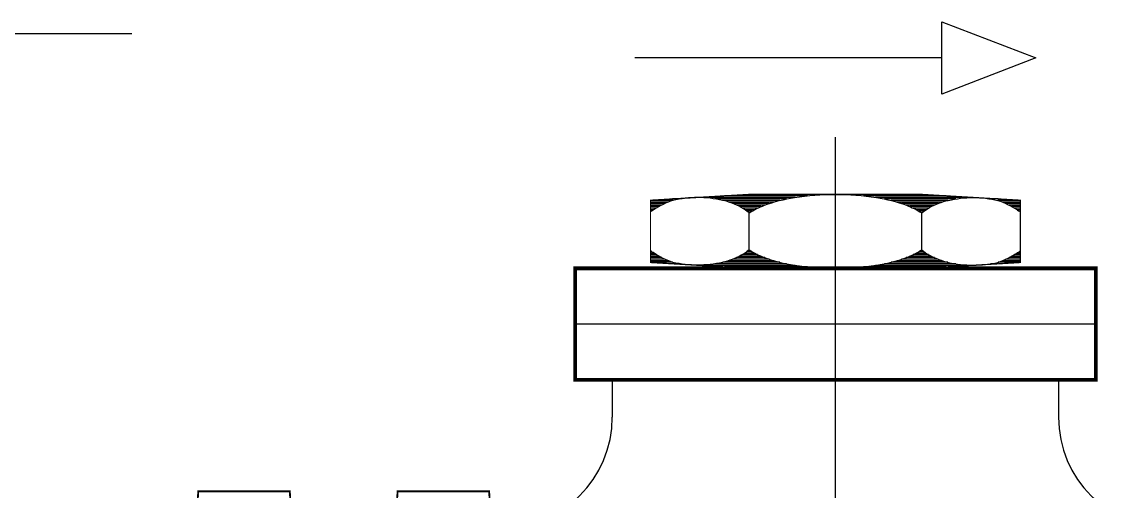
# Model space of a CAD drawing. Header units: millimetres. Extents: x 0 to 114, y 0 to 82.
# Drawn here: x 6.651 to 8.224, y 70.739 to 71.412 of the extents above; entities that cross this region are included whole.
import ezdxf

# ---------------------------------------------------------------- set-up
doc = ezdxf.new("R2010")
doc.units = ezdxf.units.MM
for name, color, linetype in [('INC-DETALHES', 7, 'Continuous'), ('INC-DETALHES-TXT', 7, 'Continuous'), ('NORMO-DET', 2, 'Continuous'), ('TE-ESG', 2, 'Continuous')]:
    doc.layers.add(name, color=color, linetype=linetype)
doc.styles.add('60-50', font='romans.shx', dxfattribs={"height": 0.08})
doc.dimstyles.new('SETAS50', dxfattribs={"dimtxt": 0.08, "dimasz": 0.1, "dimexe": 0.15, "dimexo": 0, "dimgap": 0.1, "dimtad": 1, "dimzin": 10, "dimdsep": 46, "dimtxsty": '60-50', "dimblk1": 'OPEN', "dimblk2": 'OPEN', "dimsah": 1, "dimcen": 0, "dimclrd": 8, "dimclre": 8, "dimclrt": 7, "dimadec": 0, "dimazin": 0, "dimtfac": 1, "dimtix": 1, "dimtmove": 2, "dimatfit": 3, "dimldrblk": 'OPEN', "dimfxl": 0.15, "dimtolj": 1, "dimtzin": 6, "dimarcsym": 0})

# ---------------------------------------------------------------- blocks, each defined once
blk = doc.blocks.new('_OPEN')
at = {"color": 0, "linetype": 'ByBlock'}
for p, q in [((-1, 0.1667), (0, 0)), ((0, 0), (-1, -0.1667)), ((0, 0), (-1, 0))]:
    blk.add_line(p, q, dxfattribs=at)
blk = doc.blocks.new('*X73')
at = {"color": 0}
for p, q in [((267.868, 169.148), (267.903, 169.148)), ((267.868, 169.085), (268.007, 169.085)), ((267.868, 169.023), (268.105, 169.023)), ((267.868, 168.96), (268.209, 168.96)), ((271.485, 168.96), (272.347, 168.96)), ((271.599, 169.023), (272.21, 169.023)), ((271.698, 169.085), (272.088, 169.085)), ((271.784, 169.148), (271.978, 169.148)), ((271.861, 169.21), (271.878, 169.21)), ((278.39, 168.96), (279.251, 168.96)), ((278.527, 169.023), (279.137, 169.023)), ((278.648, 169.085), (279.039, 169.085)), ((278.758, 169.148), (278.952, 169.148)), ((278.858, 169.21), (278.876, 169.21)), ((282.527, 168.96), (282.868, 168.96)), ((282.631, 169.023), (282.868, 169.023)), ((282.729, 169.085), (282.868, 169.085)), ((282.834, 169.148), (282.868, 169.148)), ((267.868, 168.898), (268.324, 168.898)), ((267.868, 168.835), (268.452, 168.835)), ((267.868, 168.773), (268.596, 168.773)), ((267.868, 168.71), (268.764, 168.71)), ((268.761, 168.648), (269.083, 168.648)), ((269.816, 168.585), (273.736, 168.585)), ((270.482, 168.648), (273.383, 168.648)), ((270.805, 168.71), (273.112, 168.71)), ((270.871, 168.523), (274.229, 168.523)), ((271.032, 168.773), (272.884, 168.773)), ((271.208, 168.835), (272.684, 168.835)), ((271.356, 168.898), (272.505, 168.898)), ((276.507, 168.523), (279.865, 168.523)), ((277, 168.585), (280.92, 168.585)), ((277.353, 168.648), (280.255, 168.648)), ((277.624, 168.71), (279.931, 168.71)), ((277.852, 168.773), (279.704, 168.773)), ((278.052, 168.835), (279.528, 168.835)), ((278.231, 168.898), (279.38, 168.898)), ((281.654, 168.648), (281.975, 168.648)), ((281.972, 168.71), (282.868, 168.71)), ((282.14, 168.773), (282.868, 168.773)), ((282.284, 168.835), (282.868, 168.835)), ((282.412, 168.898), (282.868, 168.898))]:
    blk.add_line(p, q, dxfattribs=at)
blk = doc.blocks.new('SETA2')
at = {"color": 252}
blk.add_line((0.004129, 0), (0, 0), dxfattribs=at)
at = {"color": 7}
blk.add_lwpolyline([(0.004129, -0.000486), (0.005395, -0.000004), (0.004129, 0.000486), (0.004129, -0.000486)], dxfattribs=at)
blk = doc.blocks.new('A$C67737C06')
at = {"layer": 'INC-DETALHES', "color": 254}
for p, q in [((3.53389, 0.84486), (3.53389, 0.87128)), ((3.65766, 0.84486), (3.65766, 0.87128)), ((3.78292, 0.79155), (3.40863, 0.79155)), ((3.43577, 0.75155), (3.43577, 0.72488)), ((3.75577, 0.75155), (3.75577, 0.72488))]:
    blk.add_line(p, q, dxfattribs=at)
for points, const_width in [([(3.46317, 0.8804), (3.46317, 0.84405), (3.46317, 0.83574), (3.53389, 0.83155), (3.65766, 0.83155), (3.72838, 0.83574), (3.72838, 0.84405), (3.72838, 0.8804), (3.65766, 0.88459), (3.53389, 0.88459)], 0.000884), ([(3.40911, 0.75155), (3.78244, 0.75155), (3.78244, 0.83155), (3.40911, 0.83155)], 0.00267), ([(3.20447, 0.28166), (3.15103, 0.28166), (3.13881, 0.28166), (3.13265, 0.38563), (3.13265, 0.56758), (3.13881, 0.67155), (3.15103, 0.67155), (3.20447, 0.67155), (3.21063, 0.56758), (3.21063, 0.38563)], 0.0013), ([(3.34743, 0.28166), (3.29399, 0.28166), (3.28177, 0.28166), (3.27561, 0.38563), (3.27561, 0.56758), (3.28177, 0.67155), (3.29399, 0.67155), (3.34743, 0.67155), (3.35359, 0.56758), (3.35359, 0.38563)], 0.0013)]:
    blk.add_lwpolyline(points, close=True, dxfattribs=dict(at, const_width=const_width))
for points in [[(3.53389, 0.87128, 0.053785), (3.52827, 0.8752, 0.06964), (3.51481, 0.8803, 0.055863), (3.49701, 0.88229, 0.055863), (3.47921, 0.8803, 0.066816), (3.46575, 0.87367, 0.023725), (3.46317, 0.87209, 0.163309)], [(3.53389, 0.87128, -0.05691), (3.5449, 0.87682, -0.050451), (3.56637, 0.88236, -0.037894), (3.59577, 0.88459, -0.037894), (3.62518, 0.88236, -0.050451), (3.64665, 0.87682, -0.05691), (3.65766, 0.87128, -0.214088)], [(3.65766, 0.87128, -0.053785), (3.66328, 0.8752, -0.06964), (3.67674, 0.8803, -0.055863), (3.69454, 0.88229, -0.055863), (3.71234, 0.8803, -0.066816), (3.72579, 0.87367, -0.023725), (3.72838, 0.87209, -0.163309)], [(3.53389, 0.84486, -0.053785), (3.52827, 0.84094, -0.06964), (3.51481, 0.83584, -0.055863), (3.49701, 0.83384, -0.055863), (3.47921, 0.83584, -0.066816), (3.46575, 0.84246, -0.023725), (3.46317, 0.84405, -0.163309)], [(3.53389, 0.84486, 0.05691), (3.5449, 0.83931, 0.050451), (3.56637, 0.83378, 0.037894), (3.59577, 0.83155, 0.037894), (3.62518, 0.83378, 0.050451), (3.64665, 0.83931, 0.05691), (3.65766, 0.84486, 0.214088)], [(3.65766, 0.84486, 0.053785), (3.66328, 0.84094, 0.06964), (3.67674, 0.83584, 0.055863), (3.69454, 0.83384, 0.055863), (3.71234, 0.83584, 0.066816), (3.72579, 0.84246, 0.023725), (3.72838, 0.84405, 0.163309)]]:
    blk.add_lwpolyline(points, format="xyb", dxfattribs=at)
for centre, start, end in [((3.35577, 0.72488), 270, 0), ((3.83577, 0.72488), 180, 270)]:
    blk.add_arc(centre, 0.08, start, end, dxfattribs=at)
at = {"layer": 'NORMO-DET', "color": 252}
blk.add_line((3.59577, 0.47661), (3.59577, 0.92574), dxfattribs=at)
at = {"layer": 'INC-DETALHES', "color": 254, "xscale": 0.0176809175146951, "yscale": 0.0176809175146951, "zscale": 0.0176809175146951, "rotation": 180}
blk.add_blockref('*X73', (8.46454, 3.86318), dxfattribs=at)
at = {"layer": 'INC-DETALHES', "color": 254, "xscale": -0.0176809175146951, "yscale": 0.017680917845832, "zscale": 0.0176809175155338}
blk.add_blockref('*X73', (8.46454, -2.14705), dxfattribs=at)
at = {"layer": 'TE-ESG', "xscale": -53.33333333333333, "yscale": 53.33333333333333, "zscale": 53.33333333333335, "rotation": 180}
blk.add_blockref('SETA2', (3.45181, 0.98244), dxfattribs=at)
at = {"layer": 'INC-DETALHES-TXT'}
blk.add_leader([(2.6107, 0.83869), (2.76083, 0.99989), (3.09112, 0.99989)], dimstyle='SETAS50', dxfattribs=at)
blk = doc.blocks.new('A$C4D2B5F06')
at = {"layer": 'INC-DETALHES'}
blk.add_blockref('A$C67737C06', (-0.89884, -5.17481, -35.05849), dxfattribs=at)

msp = doc.modelspace()

# ---------------------------------------------------------------- block references
at = {"layer": 'INC-DETALHES', "xscale": 2, "yscale": 2, "zscale": 2}
msp.add_blockref('A$C4D2B5F06', (2.4244, 79.745), dxfattribs=at)

doc.saveas('drawing.dxf')
